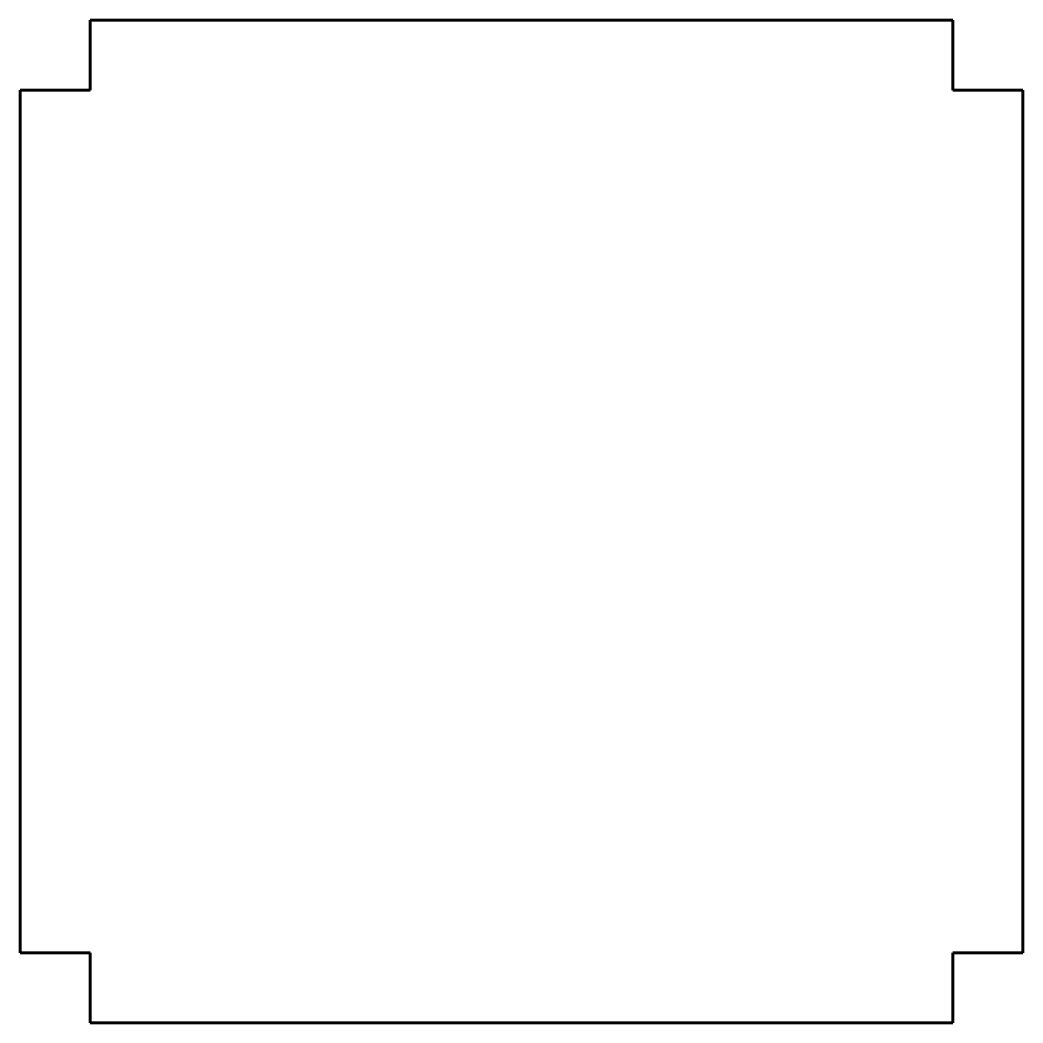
# Model space of a CAD drawing. Header units: millimetres. Extents: x 0 to 96.5, y 0 to 96.5.
import ezdxf

# ---------------------------------------------------------------- set-up
doc = ezdxf.new("R2010")
doc.units = ezdxf.units.MM
doc.linetypes.add('K5LT_BASIC', pattern=[0])

msp = doc.modelspace()

# ---------------------------------------------------------------- linework, layer by layer
at = {"color": 150, "linetype": 'K5LT_BASIC', "lineweight": 60, "true_color": 0x0080ff}
for p, q in [((6.75, 89.75), (6.75, 96.5)), ((6.75, 96.5), (89.75, 96.5)), ((89.75, 96.5), (89.75, 89.75)), ((0, 6.75), (0, 89.75)), ((0, 89.75), (6.75, 89.75)), ((89.75, 89.75), (96.5, 89.75)), ((96.5, 89.75), (96.5, 6.75)), ((0, 6.75), (6.75, 6.75)), ((6.75, 6.75), (6.75, 0)), ((96.5, 6.75), (89.75, 6.75)), ((89.75, 6.75), (89.75, 0)), ((89.75, 0), (6.75, 0))]:
    msp.add_line(p, q, dxfattribs=at)

doc.saveas('drawing.dxf')
